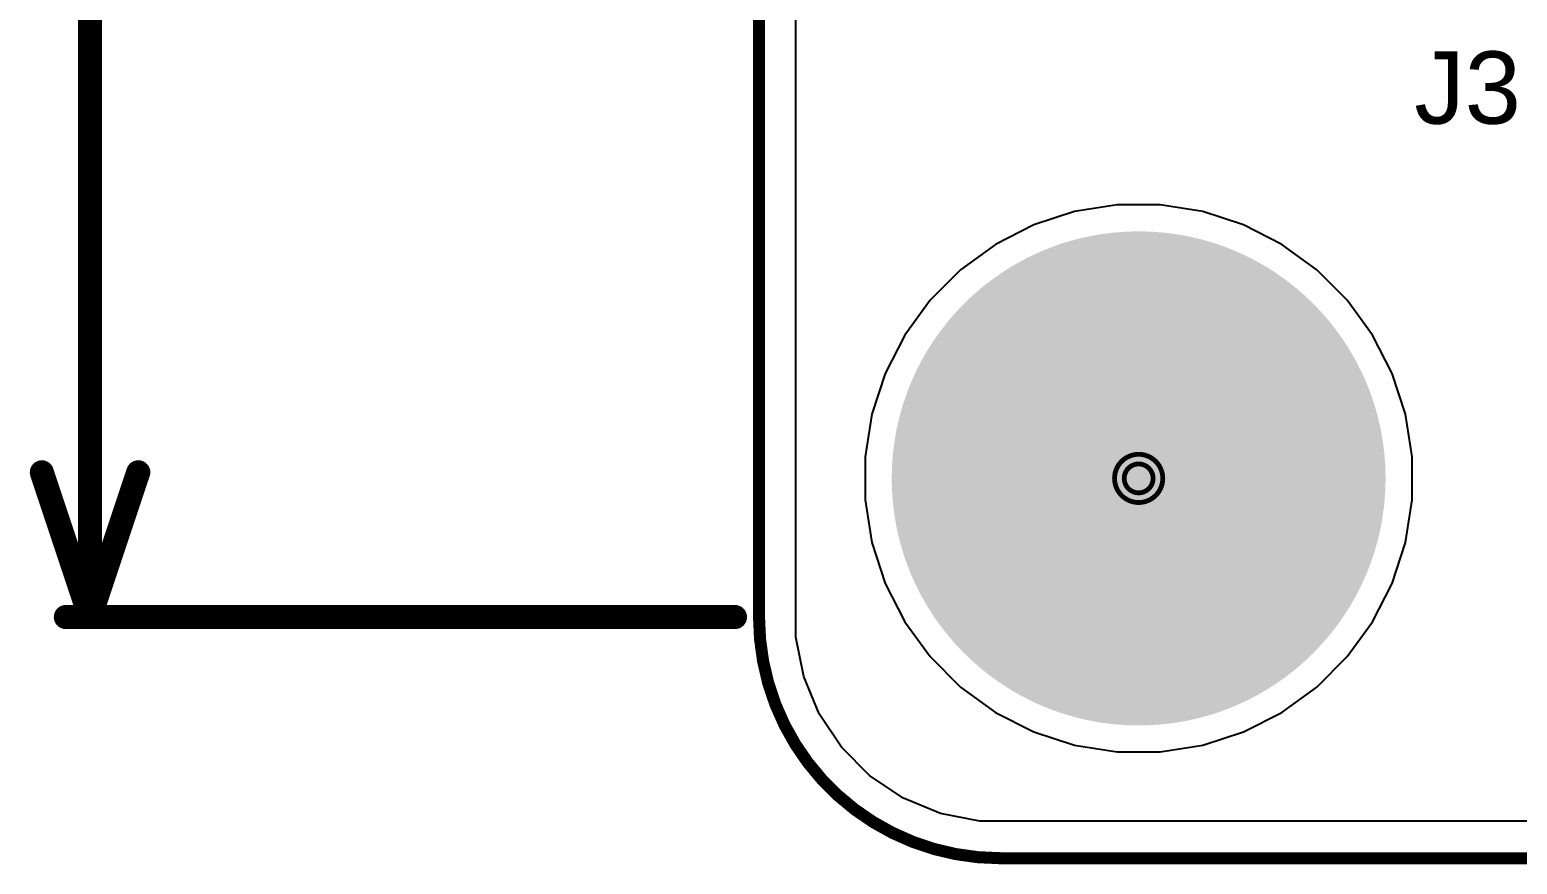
# Model space of a CAD drawing. Header units: inches. Extents: x -12 to 5357, y -8 to 5291.
# Drawn here: x -11.68 to 3.99, y -4.06 to 4.72 of the extents above; entities that cross this region are included whole.
import ezdxf

# ---------------------------------------------------------------- set-up
doc = ezdxf.new("R2010")
doc.units = ezdxf.units.IN
for name, color, linetype in [('Board Outline', 216, 'Continuous'), ('Bottom Layer', 5, 'Continuous'), ('Bottom Solder', 6, 'Continuous'), ('Dimension', 6, 'Continuous'), ('Drill Drawing', 1, 'Continuous'), ('Ground', 16, 'Continuous'), ('Multi-Layer', 9, 'Continuous'), ('Pad Holes', 156, 'Continuous'), ('Power', 76, 'Continuous'), ('Top Layer', 1, 'Continuous'), ('Top Overlay', 2, 'Continuous'), ('Top Solder', 216, 'Continuous')]:
    doc.layers.add(name, color=color, linetype=linetype)
doc.styles.add('Arial', font='', dxfattribs={"height": 0.2})
doc.styles.get('Arial').set_extended_font_data('Arial')

msp = doc.modelspace()

# ---------------------------------------------------------------- hatches: boundary and pattern name
at = {"layer": 'Bottom Layer'}
h = msp.add_hatch(color=5, dxfattribs=at)
edge = h.paths.add_edge_path()
edge.add_arc((0, 0), 2.5, 0, 360)
at = {"layer": 'Bottom Solder'}
h = msp.add_hatch(color=6, dxfattribs=at)
edge = h.paths.add_edge_path()
edge.add_arc((0, 0), 2.602, 0, 360)
at = {"layer": 'Ground'}
h = msp.add_hatch(color=16, dxfattribs=at)
edge = h.paths.add_edge_path()
edge.add_arc((0, 0), 2.5, 0, 360)
at = {"layer": 'Multi-Layer'}
h = msp.add_hatch(color=9, dxfattribs=at)
edge = h.paths.add_edge_path()
edge.add_arc((0, 0), 2.5, 0, 360)
at = {"layer": 'Pad Holes'}
h = msp.add_hatch(color=7, dxfattribs=at)
edge = h.paths.add_edge_path()
edge.add_arc((0, 0), 1.55, 0, 360)
at = {"layer": 'Power'}
h = msp.add_hatch(color=76, dxfattribs=at)
edge = h.paths.add_edge_path()
edge.add_arc((0, 0), 2.5, 0, 360)
at = {"layer": 'Top Layer'}
h = msp.add_hatch(color=1, dxfattribs=at)
edge = h.paths.add_edge_path()
edge.add_arc((0, 0), 2.5, 0, 360)
at = {"layer": 'Top Solder'}
h = msp.add_hatch(color=216, dxfattribs=at)
edge = h.paths.add_edge_path()
edge.add_arc((0, 0), 2.602, 0, 360)

# ---------------------------------------------------------------- linework, layer by layer
at = {"layer": 'Board Outline'}
for points in [[(-4, -1.46, 0.127, 0.127, 0), (-4, 55.438, 0.127, 0.127, 0)], [(-1.46, -4, 0.127, 0.127, -0.414214), (-4, -1.46, 0.127, 0.127, 0)], [(-1.46, -4, 0.127, 0.127, 0), (43.46, -4, 0.127, 0.127, 0)]]:
    msp.add_lwpolyline(points, format="xyseb", dxfattribs=at)
for points in [[(-4.032, -1.46, 0.0635, 0.0635, 1), (-3.968, -1.46, 0.0635, 0.0635, 1)], [(-4.032, -1.46, 0.0635, 0.0635, 1), (-3.968, -1.46, 0.0635, 0.0635, 1)], [(-1.492, -4, 0.0635, 0.0635, 1), (-1.428, -4, 0.0635, 0.0635, 1)], [(-1.492, -4, 0.0635, 0.0635, 1), (-1.428, -4, 0.0635, 0.0635, 1)]]:
    msp.add_lwpolyline(points, format="xyseb", close=True, dxfattribs=at)
at = {"layer": 'Bottom Layer'}
for p, q in [((-3.611, -1.46), (-3.611, 20.468)), ((-0.227, 2.881), (-0.675, 2.81)), ((0.227, 2.881), (-0.227, 2.881)), ((0.675, 2.81), (0.227, 2.881)), ((-1.106, 2.67), (-1.51, 2.464)), ((-0.675, 2.81), (-1.106, 2.67)), ((1.106, 2.67), (0.675, 2.81)), ((1.51, 2.464), (1.106, 2.67)), ((-1.51, 2.464), (-1.877, 2.198)), ((1.877, 2.198), (1.51, 2.464)), ((-1.877, 2.198), (-2.198, 1.877)), ((2.198, 1.877), (1.877, 2.198)), ((-2.198, 1.877), (-2.464, 1.51)), ((2.464, 1.51), (2.198, 1.877)), ((-2.464, 1.51), (-2.67, 1.106)), ((2.67, 1.106), (2.464, 1.51)), ((-2.67, 1.106), (-2.81, 0.675)), ((2.81, 0.675), (2.67, 1.106)), ((-2.81, 0.675), (-2.881, 0.227)), ((2.881, 0.227), (2.81, 0.675)), ((-2.881, 0.227), (-2.881, -0.227)), ((2.881, -0.227), (2.881, 0.227)), ((-2.881, -0.227), (-2.81, -0.675)), ((2.81, -0.675), (2.881, -0.227)), ((-2.81, -0.675), (-2.67, -1.106)), ((2.67, -1.106), (2.81, -0.675)), ((-2.67, -1.106), (-2.464, -1.51)), ((2.464, -1.51), (2.67, -1.106)), ((-3.611, -1.672), (-3.611, -1.46)), ((-2.464, -1.51), (-2.198, -1.877)), ((2.198, -1.877), (2.464, -1.51)), ((-3.529, -2.087), (-3.611, -1.672)), ((-2.198, -1.877), (-1.877, -2.198)), ((1.877, -2.198), (2.198, -1.877)), ((-3.367, -2.479), (-3.529, -2.087)), ((-1.877, -2.198), (-1.51, -2.464)), ((1.51, -2.464), (1.877, -2.198)), ((-3.131, -2.831), (-3.367, -2.479)), ((-1.51, -2.464), (-1.106, -2.67)), ((1.106, -2.67), (1.51, -2.464)), ((-1.106, -2.67), (-0.675, -2.81)), ((-0.675, -2.81), (-0.227, -2.881)), ((0.227, -2.881), (0.675, -2.81)), ((0.675, -2.81), (1.106, -2.67)), ((-2.831, -3.131), (-3.131, -2.831)), ((-0.227, -2.881), (0.227, -2.881)), ((-2.479, -3.367), (-2.831, -3.131)), ((-2.087, -3.529), (-2.479, -3.367)), ((-1.672, -3.611), (-2.087, -3.529)), ((30.552, -3.611), (-1.672, -3.611))]:
    msp.add_line(p, q, dxfattribs=at)
at = {"layer": 'Dimension'}
for points in [[(-11.049, -1.46, 0.254, 0.254, 0), (-11.049, 22.495, 0.254, 0.254, 0)], [(-11.557, 0.064, 0.254, 0.254, 0), (-11.049, -1.46, 0.254, 0.254, 0)], [(-11.049, -1.46, 0.254, 0.254, 0), (-10.541, 0.064, 0.254, 0.254, 0)], [(-11.303, -1.46, 0.254, 0.254, 0), (-4.254, -1.46, 0.254, 0.254, 0)]]:
    msp.add_lwpolyline(points, format="xyseb", dxfattribs=at)
for points in [[(-11.62, 0.064, 0.127, 0.127, 1), (-11.493, 0.064, 0.127, 0.127, 1)], [(-10.604, 0.064, 0.127, 0.127, 1), (-10.477, 0.064, 0.127, 0.127, 1)], [(-11.367, -1.46, 0.127, 0.127, 1), (-11.239, -1.46, 0.127, 0.127, 1)], [(-11.113, -1.46, 0.127, 0.127, 1), (-10.986, -1.46, 0.127, 0.127, 1)], [(-11.113, -1.46, 0.127, 0.127, 1), (-10.986, -1.46, 0.127, 0.127, 1)], [(-11.113, -1.46, 0.127, 0.127, 1), (-10.986, -1.46, 0.127, 0.127, 1)], [(-4.317, -1.46, 0.127, 0.127, 1), (-4.19, -1.46, 0.127, 0.127, 1)]]:
    msp.add_lwpolyline(points, format="xyseb", close=True, dxfattribs=at)
at = {"layer": 'Drill Drawing'}
for points in [[(0.254, 0, 0.0508, 0.0508, 1), (-0.254, 0, 0.0508, 0.0508, 1)], [(0.152, 0, 0.0508, 0.0508, 1), (-0.152, 0, 0.0508, 0.0508, 1)], [(-0.267, 0, 0.0254, 0.0254, 1), (-0.241, 0, 0.0254, 0.0254, 1)], [(-0.165, 0, 0.0254, 0.0254, 1), (-0.14, 0, 0.0254, 0.0254, 1)], [(0.14, 0, 0.0254, 0.0254, 1), (0.165, 0, 0.0254, 0.0254, 1)], [(0.241, 0, 0.0254, 0.0254, 1), (0.267, 0, 0.0254, 0.0254, 1)]]:
    msp.add_lwpolyline(points, format="xyseb", close=True, dxfattribs=at)
at = {"layer": 'Ground'}
for p, q in [((-3.611, -1.46), (-3.611, 8.383)), ((-0.227, 2.881), (-0.675, 2.81)), ((0.227, 2.881), (-0.227, 2.881)), ((0.675, 2.81), (0.227, 2.881)), ((-1.106, 2.67), (-1.51, 2.464)), ((-0.675, 2.81), (-1.106, 2.67)), ((1.106, 2.67), (0.675, 2.81)), ((1.51, 2.464), (1.106, 2.67)), ((-1.51, 2.464), (-1.877, 2.198)), ((1.877, 2.198), (1.51, 2.464)), ((-1.877, 2.198), (-2.198, 1.877)), ((2.198, 1.877), (1.877, 2.198)), ((-2.198, 1.877), (-2.464, 1.51)), ((2.464, 1.51), (2.198, 1.877)), ((-2.464, 1.51), (-2.67, 1.106)), ((2.67, 1.106), (2.464, 1.51)), ((-2.67, 1.106), (-2.81, 0.675)), ((2.81, 0.675), (2.67, 1.106)), ((-2.81, 0.675), (-2.881, 0.227)), ((2.881, 0.227), (2.81, 0.675)), ((-2.881, 0.227), (-2.881, -0.227)), ((2.881, -0.227), (2.881, 0.227)), ((-2.881, -0.227), (-2.81, -0.675)), ((2.81, -0.675), (2.881, -0.227)), ((-2.81, -0.675), (-2.67, -1.106)), ((2.67, -1.106), (2.81, -0.675)), ((-2.67, -1.106), (-2.464, -1.51)), ((2.464, -1.51), (2.67, -1.106)), ((-3.611, -1.672), (-3.611, -1.46)), ((-2.464, -1.51), (-2.198, -1.877)), ((2.198, -1.877), (2.464, -1.51)), ((-3.529, -2.087), (-3.611, -1.672)), ((-2.198, -1.877), (-1.877, -2.198)), ((1.877, -2.198), (2.198, -1.877)), ((-3.367, -2.479), (-3.529, -2.087)), ((-1.877, -2.198), (-1.51, -2.464)), ((1.51, -2.464), (1.877, -2.198)), ((-3.131, -2.831), (-3.367, -2.479)), ((-1.51, -2.464), (-1.106, -2.67)), ((1.106, -2.67), (1.51, -2.464)), ((-1.106, -2.67), (-0.675, -2.81)), ((-0.675, -2.81), (-0.227, -2.881)), ((0.227, -2.881), (0.675, -2.81)), ((0.675, -2.81), (1.106, -2.67)), ((-2.831, -3.131), (-3.131, -2.831)), ((-0.227, -2.881), (0.227, -2.881)), ((-2.479, -3.367), (-2.831, -3.131)), ((-2.087, -3.529), (-2.479, -3.367)), ((-1.672, -3.611), (-2.087, -3.529)), ((30.552, -3.611), (-1.672, -3.611))]:
    msp.add_line(p, q, dxfattribs=at)
at = {"layer": 'Power'}
for p, q in [((-3.611, -1.46), (-3.611, 5.537)), ((-0.227, 2.881), (-0.675, 2.81)), ((0.227, 2.881), (-0.227, 2.881)), ((0.675, 2.81), (0.227, 2.881)), ((-1.106, 2.67), (-1.51, 2.464)), ((-0.675, 2.81), (-1.106, 2.67)), ((1.106, 2.67), (0.675, 2.81)), ((1.51, 2.464), (1.106, 2.67)), ((-1.51, 2.464), (-1.877, 2.198)), ((1.877, 2.198), (1.51, 2.464)), ((-1.877, 2.198), (-2.198, 1.877)), ((2.198, 1.877), (1.877, 2.198)), ((-2.198, 1.877), (-2.464, 1.51)), ((2.464, 1.51), (2.198, 1.877)), ((-2.464, 1.51), (-2.67, 1.106)), ((2.67, 1.106), (2.464, 1.51)), ((-2.67, 1.106), (-2.81, 0.675)), ((2.81, 0.675), (2.67, 1.106)), ((-2.81, 0.675), (-2.881, 0.227)), ((2.881, 0.227), (2.81, 0.675)), ((-2.881, 0.227), (-2.881, -0.227)), ((2.881, -0.227), (2.881, 0.227)), ((-2.881, -0.227), (-2.81, -0.675)), ((2.81, -0.675), (2.881, -0.227)), ((-2.81, -0.675), (-2.67, -1.106)), ((2.67, -1.106), (2.81, -0.675)), ((-2.67, -1.106), (-2.464, -1.51)), ((2.464, -1.51), (2.67, -1.106)), ((-3.611, -1.672), (-3.611, -1.46)), ((-2.464, -1.51), (-2.198, -1.877)), ((2.198, -1.877), (2.464, -1.51)), ((-3.529, -2.087), (-3.611, -1.672)), ((-2.198, -1.877), (-1.877, -2.198)), ((1.877, -2.198), (2.198, -1.877)), ((-3.367, -2.479), (-3.529, -2.087)), ((-1.877, -2.198), (-1.51, -2.464)), ((1.51, -2.464), (1.877, -2.198)), ((-3.131, -2.831), (-3.367, -2.479)), ((-1.51, -2.464), (-1.106, -2.67)), ((1.106, -2.67), (1.51, -2.464)), ((-1.106, -2.67), (-0.675, -2.81)), ((-0.675, -2.81), (-0.227, -2.881)), ((0.227, -2.881), (0.675, -2.81)), ((0.675, -2.81), (1.106, -2.67)), ((-2.831, -3.131), (-3.131, -2.831)), ((-0.227, -2.881), (0.227, -2.881)), ((-2.479, -3.367), (-2.831, -3.131)), ((-2.087, -3.529), (-2.479, -3.367)), ((-1.672, -3.611), (-2.087, -3.529)), ((30.552, -3.611), (-1.672, -3.611))]:
    msp.add_line(p, q, dxfattribs=at)
at = {"layer": 'Top Layer'}
for p, q in [((-3.611, -1.46), (-3.611, 20.468)), ((-0.227, 2.881), (-0.675, 2.81)), ((0.227, 2.881), (-0.227, 2.881)), ((0.675, 2.81), (0.227, 2.881)), ((-1.106, 2.67), (-1.51, 2.464)), ((-0.675, 2.81), (-1.106, 2.67)), ((1.106, 2.67), (0.675, 2.81)), ((1.51, 2.464), (1.106, 2.67)), ((-1.51, 2.464), (-1.877, 2.198)), ((1.877, 2.198), (1.51, 2.464)), ((-1.877, 2.198), (-2.198, 1.877)), ((2.198, 1.877), (1.877, 2.198)), ((-2.198, 1.877), (-2.464, 1.51)), ((2.464, 1.51), (2.198, 1.877)), ((-2.464, 1.51), (-2.67, 1.106)), ((2.67, 1.106), (2.464, 1.51)), ((-2.67, 1.106), (-2.81, 0.675)), ((2.81, 0.675), (2.67, 1.106)), ((-2.81, 0.675), (-2.881, 0.227)), ((2.881, 0.227), (2.81, 0.675)), ((-2.881, 0.227), (-2.881, -0.227)), ((2.881, -0.227), (2.881, 0.227)), ((-2.881, -0.227), (-2.81, -0.675)), ((2.81, -0.675), (2.881, -0.227)), ((-2.81, -0.675), (-2.67, -1.106)), ((2.67, -1.106), (2.81, -0.675)), ((-2.67, -1.106), (-2.464, -1.51)), ((2.464, -1.51), (2.67, -1.106)), ((-3.611, -1.672), (-3.611, -1.46)), ((-2.464, -1.51), (-2.198, -1.877)), ((2.198, -1.877), (2.464, -1.51)), ((-3.529, -2.087), (-3.611, -1.672)), ((-2.198, -1.877), (-1.877, -2.198)), ((1.877, -2.198), (2.198, -1.877)), ((-3.367, -2.479), (-3.529, -2.087)), ((-1.877, -2.198), (-1.51, -2.464)), ((1.51, -2.464), (1.877, -2.198)), ((-3.131, -2.831), (-3.367, -2.479)), ((-1.51, -2.464), (-1.106, -2.67)), ((1.106, -2.67), (1.51, -2.464)), ((-1.106, -2.67), (-0.675, -2.81)), ((-0.675, -2.81), (-0.227, -2.881)), ((0.227, -2.881), (0.675, -2.81)), ((0.675, -2.81), (1.106, -2.67)), ((-2.831, -3.131), (-3.131, -2.831)), ((-0.227, -2.881), (0.227, -2.881)), ((-2.479, -3.367), (-2.831, -3.131)), ((-2.087, -3.529), (-2.479, -3.367)), ((-1.672, -3.611), (-2.087, -3.529)), ((10.144, -3.611), (-1.672, -3.611))]:
    msp.add_line(p, q, dxfattribs=at)

# ---------------------------------------------------------------- texts
at = {"layer": 'Top Overlay', "style": 'Arial'}
msp.add_text('J3', height=0.762, dxfattribs=at).set_placement((2.904, 3.735))

doc.saveas('drawing.dxf')
